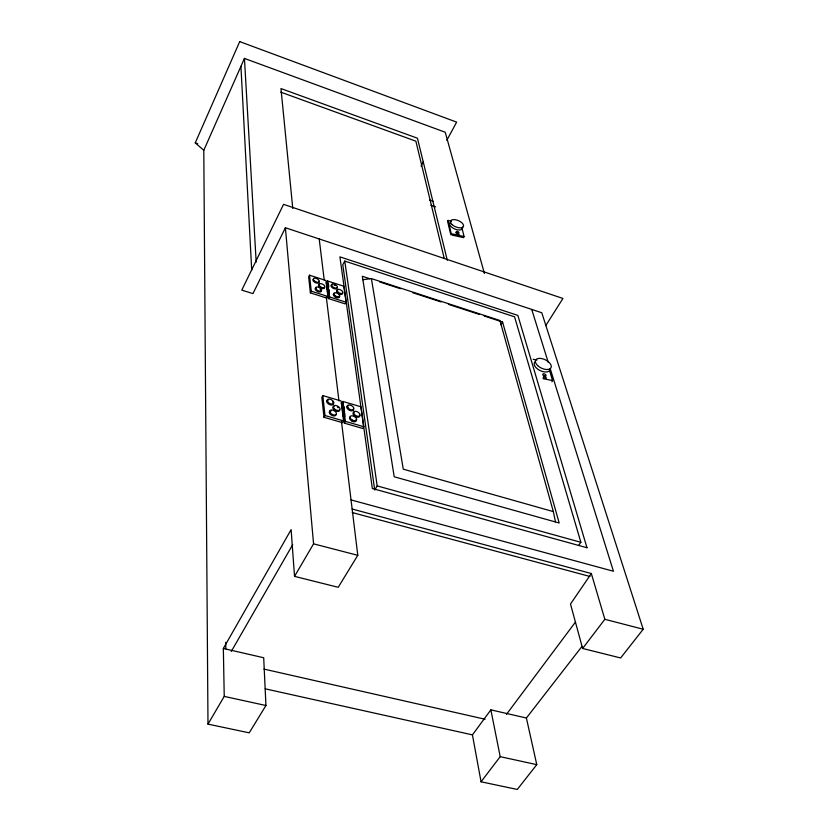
<?xml version="1.0" encoding="UTF-8"?>
<svg xmlns="http://www.w3.org/2000/svg" width="831" height="831" viewBox="0 0 831 831"><rect width="100%" height="100%" fill="white"/><g stroke="black" fill="none" stroke-linecap="round" stroke-linejoin="round"><path stroke-width="1.25" d="M326.728 285.916L327.954 285.043L328.141 286.342M329.055 291.12L328.068 290.32L327.798 291.463M341.749 405.351L341.936 405.944M343.556 405.767L342.974 404.957L341.811 405.289M328.401 287.713C329.637 286.602 327.528 279.382 326.178 283.018M328.048 284.618L327.715 283.34L326.427 284.129M327.31 288.887L327.778 289.863M328.567 287.973C326.344 285.677 327.643 288.939 328.671 289.832M328.785 289.655L328.255 288.367L327.092 289.365L329.055 290.31L328.993 291.317M341.312 403.596L342.684 402.858L343.058 404.074M341.821 405.144L341.666 406.11M343.483 405.975L343.12 404.614L341.676 405.486M342.767 411.615L342.704 412.727M343.037 413.713L343.556 414.742M344.418 412.415C345.675 410.774 342.102 410.628 342.756 412.238M344.668 414.492L344.159 413.464L342.985 413.807M451.565 221.223L448.117 220.444L447.66 221.524L450.506 233.594M450.797 234.799L451.243 233.708L448.117 220.444M455.97 235.121L457.434 232.95A1.454 0.717 22.6 0 1 456.364 231.537A1.454 0.717 22.6 0 1 458.587 232.026A1.454 0.717 22.6 0 1 458.13 233.106L457.673 234.197A1.454 0.717 22.6 0 0 458.234 234.113M457.434 232.95L456.977 234.041A1.454 0.717 22.6 0 1 456.624 233.885M461.984 228.12L464.082 236.565L463.625 237.656L451.96 235.059M207.989 724.123L224.235 696.399L223.342 648.481L263.697 657.747L265.941 705.509L249.227 732.838L207.989 724.123L203.792 150.297L195.254 142.88L239.712 41.602M203.792 150.297L244.439 58.409L445.239 132.243L484.4 273.472M352.136 509.008L591.34 573.535L570.492 604.023L582.624 648.46L620.632 657.965L643.204 629.244L541.781 312.747L285.397 227.756L252.946 293.613L241.79 290.123L283.558 204.353L562.94 298.464L545.759 325.607M551.919 381.803L552.532 380.556L549.655 370.719M309.516 275.206L308.665 276.879L310.379 292.865L327.03 298.163L327.923 296.48L325.949 280.494L309.516 275.206L311.251 291.172L310.379 292.865M326.697 282.644L327.559 280.971L343.847 286.217L346.08 302.224L345.187 303.897L328.671 298.641L327.913 292.481M344.761 261.079L342.788 264.829L374.719 490.03L377.191 485.906L344.761 261.079L514.566 316.819L580.879 542.311L578.823 545.167M328.671 298.641L329.564 296.958L328.702 290.061M335.101 296.864L335.547 296.023A3.293 1.652 28 0 1 334.644 292.782A3.293 1.652 28 0 1 339.505 295.057A3.293 1.652 28 0 1 337.085 296.75L336.638 297.591L335.101 296.864A3.293 1.652 28 0 1 333.356 294.745A3.293 1.652 28 0 1 334.602 293.551M421.068 166.013L423.509 161.484M446.787 140.335L456.655 122.136L239.567 41.55M322.823 395.587L321.846 397.363L323.997 417.297L342.549 422.678L343.556 420.901L341.084 400.978L322.823 395.587L324.983 415.521L323.997 417.297M341.905 403.212L342.881 401.456L360.976 406.785L363.77 426.719L362.752 428.474L344.377 423.145L343.608 416.923M344.377 423.145L345.384 421.379L344.439 413.838M351.513 420.829L352.012 419.946A3.677 2.067 29.8 0 1 350.952 415.926A3.677 2.067 29.8 0 1 356.374 418.419A3.677 2.067 29.8 0 1 353.736 420.735L353.227 421.618L351.513 420.829A3.667 2.067 29.8 0 1 350.267 416.892M223.342 648.481L291.12 529.607L294.527 576.361L338.217 587.299L357.787 555.305L341.479 421.514M231.247 651.494L292.73 544.617M294.527 576.361L313.567 543.848L285.397 227.756M500.937 324.661L502.568 322.002L484.12 315.988M327.933 284.794L327.788 283.735L326.541 283.953M329.159 291.058L328.702 291.65M343.67 407.398C344.72 404.967 340.087 406.972 342.756 407.772M344.533 414.69C346.33 411.854 340.731 414.015 343.608 415.064M472.434 734.874L490.861 709.861L526.397 718.015L536.774 764.655L517.287 789.45L481.056 781.794L472.434 734.874L265.245 688.826M506.432 714.4L575.301 622.274M481.056 781.794L500.2 756.667L490.861 709.861M582.624 648.46L604.843 619.303L591.34 573.535M526.397 718.015L582.001 646.393M327.269 288.98L327.861 288.658M327.809 290.237L327.289 291.224L327.819 291.806M343.608 408.094C345.332 405.694 340.076 407.252 342.881 408.312M342.725 411.729L344.127 411.48L344.044 412.581M327.819 285.916C329.907 284.379 325.42 283.994 326.947 285.864M343.598 410.805C345.987 408.873 340.544 409.122 342.839 410.857M327.933 286.456L326.895 286.28M362.773 279.704L371.374 278.582L499.93 320.506L553.342 511.605L555.44 521.764M543.017 378.666L552.532 380.556M533.159 359.272L536.971 360.052M224.235 696.399L265.941 705.509M500.2 756.667L536.774 764.655M451.243 233.708L464.082 236.565M456.427 234.03L459.096 234.622L458.13 233.106M263.967 669.09L485.086 719.241M313.567 543.848L357.787 555.305M604.843 619.303L643.204 629.244M352.261 512.561L589.979 576.485M351.035 499.919L613.434 571.25L550.215 368.694M377.191 485.906L580.879 542.311M553.342 511.605L403.274 469.183L371.374 278.582M324.983 415.521L343.556 420.901M345.384 421.379L363.77 426.719M329.564 296.958L346.08 302.224M311.251 291.172L327.923 296.48M369.712 278.686L362.326 276.276L394.216 476.786L559.18 523.011L502.568 322.002M379.559 281.896L400.469 288.71M412.768 292.72L441.064 301.944M448.449 304.354L479.196 314.378M195.254 142.88L197.705 143.721M430.884 205.226L435.621 206.877M429.637 200.084L433.169 201.32M280.743 92.137L415.864 141.177L444.232 258.389M353.736 420.735L352.012 419.946M337.085 296.75L335.547 296.023M531.715 309.412L548.294 362.524M447.286 260.248L417.442 138.216L280.971 88.564L292.772 208.415M342.881 401.456L344.127 411.335M327.559 280.971L327.809 282.924M327.154 286.331L327.611 290.019M319.218 238.975L324.235 280.109M326.271 296.823L338.965 400.937M244.439 58.409L256.177 262.149M240.928 66.335L251.7 270.013M225.7 642.332L225.824 648.824M353.372 409.049A3.636 2.036 29.6 0 1 351.025 410.784A3.636 2.036 29.6 0 1 347.005 408.021A3.636 2.036 29.6 0 1 348.656 405.798M359.356 414.846A3.646 2.046 29.8 0 1 357.964 417.224A3.646 2.046 29.8 0 1 353.58 414.97A3.646 2.046 29.8 0 1 354.224 412.207M339.536 409.673A3.667 2.057 29.3 0 1 337.303 411.376A3.667 2.057 29.3 0 1 333.283 408.914A3.667 2.057 29.3 0 1 334.135 406.369M337.448 407.19A3.667 2.057 29.3 0 1 338.217 407.741M335.984 414.337A3.688 2.088 29.2 0 1 331.631 415.23A3.688 2.088 29.2 0 1 330.021 411.044M330.665 410.857A3.688 2.088 29.2 0 1 331.444 410.857M355.99 419.52A3.667 2.067 29.8 0 1 353.227 421.618M333.324 403.212A3.656 2.046 29 0 1 330.915 404.946A3.656 2.046 29 0 1 326.884 402.162A3.656 2.046 29 0 1 328.598 399.96M332.577 401.913A3.656 2.046 29 0 1 333.054 402.568M550.091 369.089A8.58 4.612 25.9 0 1 539.901 370.481A8.58 4.612 25.9 0 1 535.309 361.651M455.772 232.836A1.454 0.717 22.6 0 1 457.476 232.701A1.454 0.717 22.6 0 1 458.4 233.999M462.555 227.154A6.97 3.407 22.5 0 1 454.796 229.034A6.97 3.407 22.5 0 1 450.682 222.22M336.981 288.087A3.262 1.631 27.8 0 1 332.639 287.931A3.262 1.631 27.8 0 1 332.068 284.763M334.239 285.158A3.262 1.631 27.8 0 1 334.997 285.532M342.486 293.073A3.272 1.641 28 0 1 340.502 294.309A3.272 1.641 28 0 1 336.919 292.148A3.272 1.641 28 0 1 337.666 290.164M324.443 287.339A3.282 1.652 27.6 0 1 322.397 288.565A3.282 1.652 27.6 0 1 318.803 286.383A3.282 1.652 27.6 0 1 319.603 284.41M321.005 290.32A3.303 1.672 27.5 0 1 319.436 292.024A3.303 1.672 27.5 0 1 315.531 289.863A3.303 1.672 27.5 0 1 316.424 287.786M320.101 289.219A3.303 1.672 27.5 0 1 320.641 289.77M339.162 296.075A3.293 1.652 28 0 1 336.638 297.591M318.668 281.325A3.282 1.641 27.4 0 1 317.66 283.174A3.282 1.641 27.4 0 1 313.806 281.574A3.282 1.641 27.4 0 1 313.484 279.154M326.988 286.581C328.557 289.302 329.242 284.036 326.988 286.581M327.663 292.439C329.242 295.171 329.938 289.894 327.663 292.439M342.362 408.696C344.127 411.563 344.875 405.944 342.362 408.696M343.224 416.009C344.99 418.886 345.748 413.246 343.224 416.009M544.274 375.944L543.214 377.544L546.424 378.188L545.115 376.111A1.787 0.966 26.1 0 0 545.531 374.563A1.787 0.966 26.1 0 0 542.861 374.033A1.787 0.966 26.1 0 0 544.274 375.944M586.987 547.743L372.34 488.503L339.9 256.862L517.858 315.396L586.987 547.743M348.106 408.011A3.646 2.026 29.6 0 0 353.746 409.278A3.646 2.026 29.6 0 0 349.965 405.029A3.646 2.026 29.6 0 0 348.106 408.011M334.104 408.478A3.667 2.057 29.3 0 0 339.848 409.88A3.667 2.057 29.3 0 0 336.212 405.57A3.667 2.057 29.3 0 0 334.104 408.478M327.965 402.162A3.656 2.046 29 0 0 333.678 403.44A3.656 2.046 29 0 0 329.907 399.181A3.656 2.046 29 0 0 327.965 402.162M354.266 414.316A3.656 2.036 29.8 0 0 359.948 415.708A3.656 2.036 29.8 0 0 356.281 411.407A3.656 2.036 29.8 0 0 354.266 414.316M330.374 412.882A3.688 2.088 29.2 0 0 336.191 414.513A3.688 2.088 29.2 0 0 332.795 410.13A3.688 2.088 29.2 0 0 330.374 412.882M537.605 365.547A8.59 4.602 25.9 0 0 551.015 367.79A8.59 4.602 25.9 0 0 541.376 358.514A8.59 4.602 25.9 0 0 537.605 365.547M452.074 224.599A6.98 3.397 22.5 0 0 463.241 226.78A6.98 3.397 22.5 0 0 455.741 219.799A6.98 3.397 22.5 0 0 452.074 224.599M332.171 286.331A3.262 1.631 27.8 0 0 337.251 287.64A3.262 1.631 27.8 0 0 333.896 284.057A3.262 1.631 27.8 0 0 332.171 286.331M319.53 285.916A3.282 1.652 27.6 0 0 324.692 287.36A3.282 1.652 27.6 0 0 321.462 283.724A3.282 1.652 27.6 0 0 319.53 285.916M314.076 280.556A3.282 1.641 27.4 0 0 319.208 281.886A3.282 1.641 27.4 0 0 315.863 278.292A3.282 1.641 27.4 0 0 314.076 280.556M337.646 291.681A3.272 1.641 28 0 0 342.767 293.104A3.272 1.641 28 0 0 339.515 289.479A3.272 1.641 28 0 0 337.646 291.681M316.112 289.209A3.303 1.672 27.5 0 0 321.348 290.829A3.303 1.672 27.5 0 0 318.325 287.162A3.303 1.672 27.5 0 0 316.112 289.209"/></g></svg>
